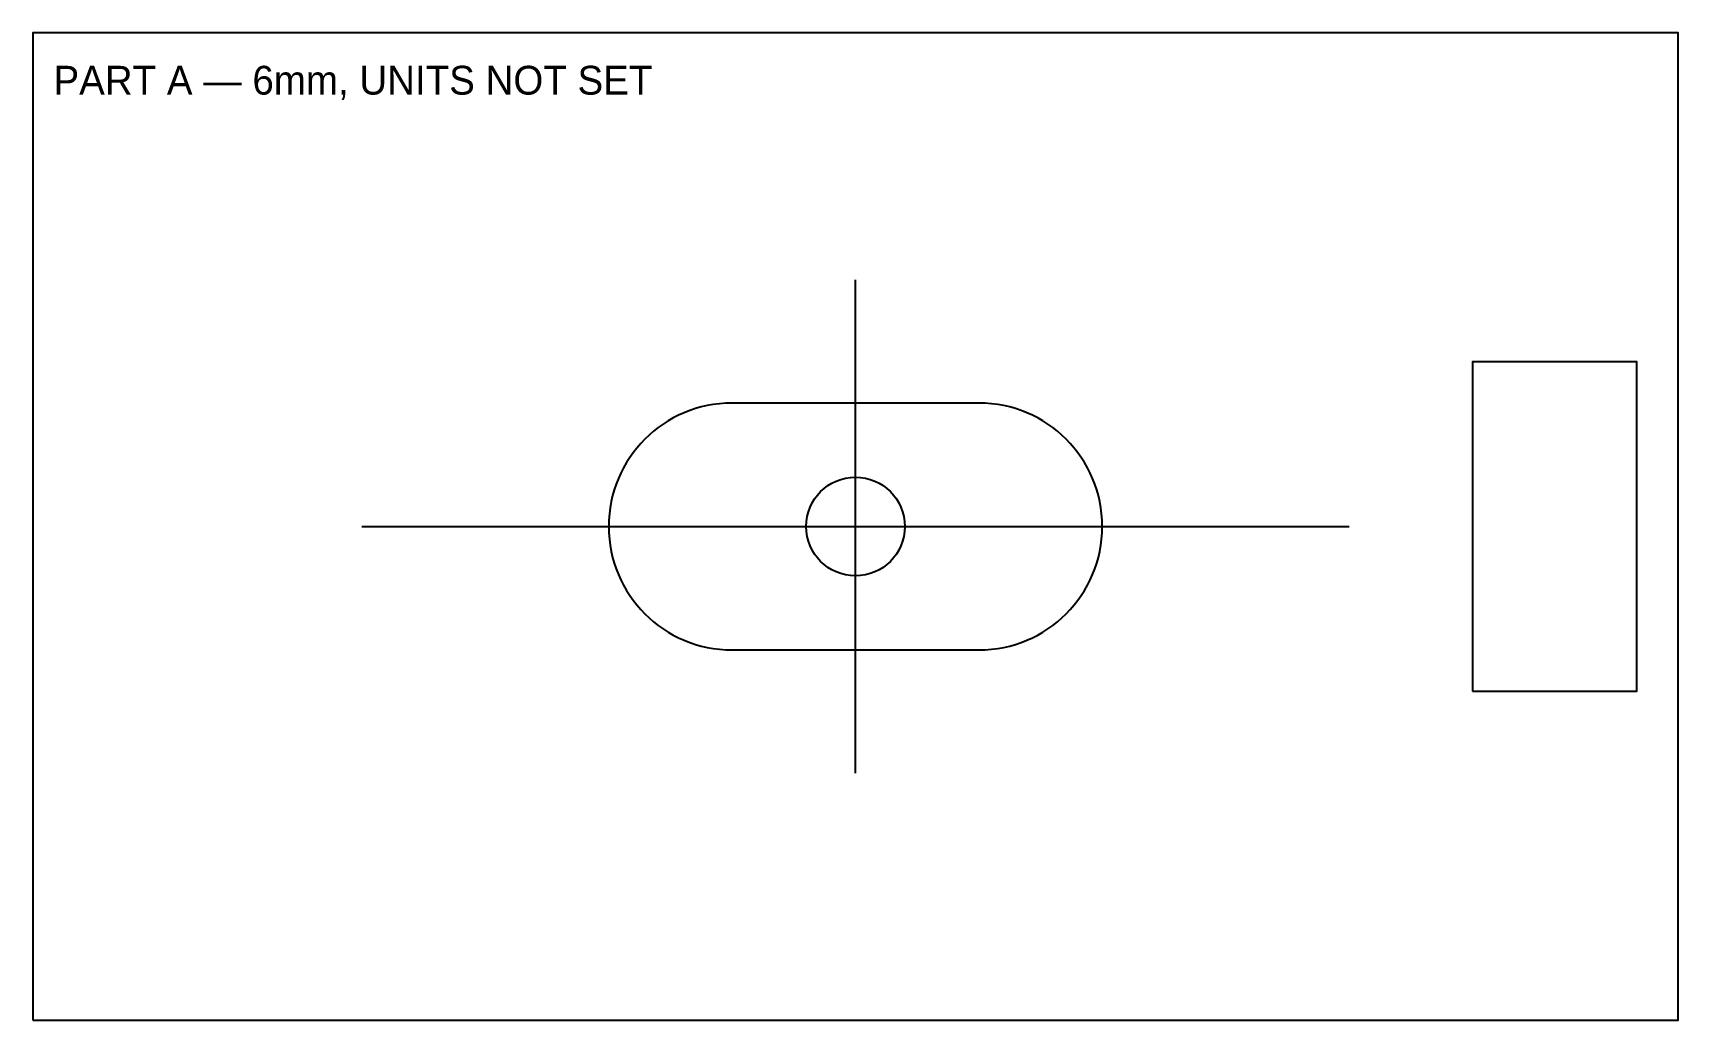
# Model space of a CAD drawing. Extents: x -200 to 200, y -120 to 120.
import ezdxf

# ---------------------------------------------------------------- set-up
doc = ezdxf.new("R2010")
doc.units = 0
for name, color, linetype in [('BORDER', 8, 'Continuous'), ('CENTER', 4, 'Continuous'), ('HOLES', 1, 'Continuous'), ('OUTLINE', 7, 'Continuous'), ('PART2', 2, 'Continuous')]:
    doc.layers.add(name, color=color, linetype=linetype)

msp = doc.modelspace()

# ---------------------------------------------------------------- linework, layer by layer
at = {"layer": 'BORDER'}
msp.add_lwpolyline([(-200, -120), (200, -120), (200, 120), (-200, 120)], close=True, dxfattribs=at)
at = {"layer": 'CENTER'}
for p, q in [((0, -60), (0, 60)), ((-120, 0), (120, 0))]:
    msp.add_line(p, q, dxfattribs=at)
at = {"layer": 'HOLES'}
msp.add_circle((0, 0), 12, dxfattribs=at)
at = {"layer": 'OUTLINE'}
for p, q in [((30, 30), (-30, 30)), ((-30, -30), (30, -30))]:
    msp.add_line(p, q, dxfattribs=at)
for centre, start, end in [((-30, 0), 90, 270), ((30, 0), -90, 90)]:
    msp.add_arc(centre, 30, start, end, dxfattribs=at)
at = {"layer": 'PART2'}
msp.add_lwpolyline([(150, -40), (190, -40), (190, 40), (150, 40)], close=True, dxfattribs=at)

# ---------------------------------------------------------------- texts
at = {"layer": 'BORDER'}
msp.add_text('PART A — 6mm, UNITS NOT SET', height=7, dxfattribs=at).set_placement((-195, 105))

doc.saveas('drawing.dxf')
